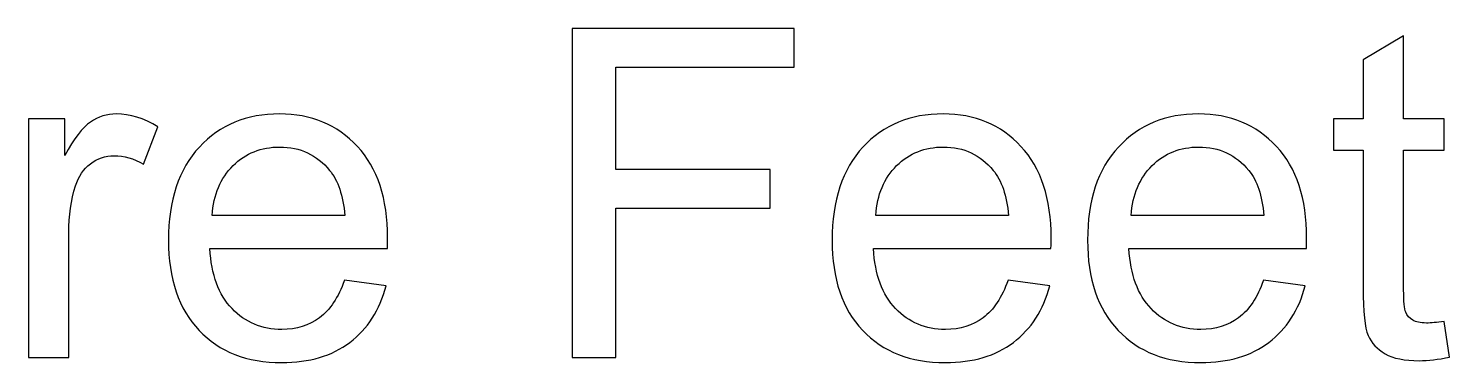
# Model space of a CAD drawing. Header units: centimetres. Extents: x 32 to 238, y -190 to 31.
# Drawn here: x 67.33 to 75.19, y -98.12 to -96.28 of the extents above; entities that cross this region are included whole.
import ezdxf

# ---------------------------------------------------------------- set-up
doc = ezdxf.new("R2010")
doc.units = ezdxf.units.CM
doc.header["$MEASUREMENT"] = 0
doc.layers.add('Layer 1', color=7, linetype='Continuous')

msp = doc.modelspace()

# ---------------------------------------------------------------- linework, layer by layer
at = {"layer": 'Layer 1', "color": 250}
for points, knots in [([(70.34063, -98.09686), (70.34063, -98.09686), (70.34063, -96.27822), (70.34063, -96.27822), (70.34063, -96.27822), (71.56745, -96.27822), (71.56745, -96.27822), (71.56745, -96.27822), (71.56745, -96.49158), (71.56745, -96.49158), (71.56745, -96.49158), (70.58193, -96.49158), (70.58193, -96.49158), (70.58193, -96.49158), (70.58193, -97.058), (70.58193, -97.058), (70.58193, -97.058), (71.43537, -97.058), (71.43537, -97.058), (71.43537, -97.058), (71.43537, -97.27136), (71.43537, -97.27136), (71.43537, -97.27136), (70.58193, -97.27136), (70.58193, -97.27136), (70.58193, -97.27136), (70.58193, -98.09686), (70.58193, -98.09686), (70.58193, -98.09686), (70.34063, -98.09686), (70.34063, -98.09686)], [0, 0, 0, 0, 0.1, 0.1, 0.1, 0.2, 0.2, 0.2, 0.3, 0.3, 0.3, 0.4, 0.4, 0.4, 0.5, 0.5, 0.5, 0.6, 0.6, 0.6, 0.7, 0.7, 0.7, 0.8, 0.8, 0.8, 0.9, 0.9, 0.9, 1, 1, 1, 1]), ([(75.16197, -97.89747), (75.16197, -97.89747), (75.19245, -98.09474), (75.19245, -98.09474), (75.1298, -98.10787), (75.07349, -98.11464), (75.02439, -98.11464), (74.94353, -98.11464), (74.88088, -98.10194), (74.836, -98.07612), (74.79155, -98.05029), (74.76023, -98.01685), (74.74202, -97.97494), (74.72382, -97.93303), (74.71493, -97.84498), (74.71493, -97.71078), (74.71493, -97.71078), (74.71493, -96.95132), (74.71493, -96.95132), (74.71493, -96.95132), (74.54983, -96.95132), (74.54983, -96.95132), (74.54983, -96.95132), (74.54983, -96.7786), (74.54983, -96.7786), (74.54983, -96.7786), (74.71493, -96.7786), (74.71493, -96.7786), (74.71493, -96.7786), (74.71493, -96.45263), (74.71493, -96.45263), (74.71493, -96.45263), (74.93845, -96.31844), (74.93845, -96.31844), (74.93845, -96.31844), (74.93845, -96.7786), (74.93845, -96.7786), (74.93845, -96.7786), (75.16197, -96.7786), (75.16197, -96.7786), (75.16197, -96.7786), (75.16197, -96.95132), (75.16197, -96.95132), (75.16197, -96.95132), (74.93845, -96.95132), (74.93845, -96.95132), (74.93845, -96.95132), (74.93845, -97.72348), (74.93845, -97.72348), (74.93845, -97.7874), (74.94226, -97.82847), (74.9503, -97.84667), (74.95792, -97.86487), (74.97062, -97.87927), (74.9884, -97.89027), (75.00618, -97.90086), (75.03158, -97.90636), (75.0646, -97.90636), (75.08916, -97.90636), (75.12175, -97.9034), (75.16197, -97.89747)], [0, 0, 0, 0, 0.05, 0.05, 0.05, 0.1, 0.1, 0.1, 0.15, 0.15, 0.15, 0.2, 0.2, 0.2, 0.25, 0.25, 0.25, 0.3, 0.3, 0.3, 0.35, 0.35, 0.35, 0.4, 0.4, 0.4, 0.45, 0.45, 0.45, 0.5, 0.5, 0.5, 0.55, 0.55, 0.55, 0.6, 0.6, 0.6, 0.65, 0.65, 0.65, 0.7, 0.7, 0.7, 0.75, 0.75, 0.75, 0.8, 0.8, 0.8, 0.85, 0.85, 0.85, 0.9, 0.9, 0.9, 0.95, 0.95, 0.95, 1, 1, 1, 1]), ([(67.33327, -98.09686), (67.33327, -98.09686), (67.33327, -96.7786), (67.33327, -96.7786), (67.33327, -96.7786), (67.53393, -96.7786), (67.53393, -96.7786), (67.53393, -96.7786), (67.53393, -96.98053), (67.53393, -96.98053), (67.58515, -96.88697), (67.63257, -96.82517), (67.67617, -96.79553), (67.71977, -96.76548), (67.76761, -96.75066), (67.81968, -96.75066), (67.89503, -96.75066), (67.97166, -96.77437), (68.04955, -96.82136), (68.04955, -96.82136), (67.96996, -97.02752), (67.96996, -97.02752), (67.91578, -96.99704), (67.86159, -96.9818), (67.8074, -96.9818), (67.75872, -96.9818), (67.71512, -96.99662), (67.67659, -97.02583), (67.63807, -97.05504), (67.61055, -97.09568), (67.59404, -97.14775), (67.56907, -97.22691), (67.55679, -97.31369), (67.55679, -97.4081), (67.55679, -97.4081), (67.55679, -98.09686), (67.55679, -98.09686), (67.55679, -98.09686), (67.33327, -98.09686), (67.33327, -98.09686)], [0, 0, 0, 0, 0.0769231, 0.0769231, 0.0769231, 0.1538462, 0.1538462, 0.1538462, 0.2307692, 0.2307692, 0.2307692, 0.3076923, 0.3076923, 0.3076923, 0.3846154, 0.3846154, 0.3846154, 0.4615385, 0.4615385, 0.4615385, 0.5384615, 0.5384615, 0.5384615, 0.6153846, 0.6153846, 0.6153846, 0.6923077, 0.6923077, 0.6923077, 0.7692308, 0.7692308, 0.7692308, 0.8461538, 0.8461538, 0.8461538, 0.9230769, 0.9230769, 0.9230769, 1, 1, 1, 1]), ([(69.08079, -97.67014), (69.08079, -97.67014), (69.31193, -97.70062), (69.31193, -97.70062), (69.27595, -97.83482), (69.20864, -97.93938), (69.11042, -98.01346), (69.01221, -98.08755), (68.8869, -98.1248), (68.73408, -98.1248), (68.54189, -98.1248), (68.38949, -98.06553), (68.27688, -97.947), (68.16427, -97.82889), (68.10797, -97.66252), (68.10797, -97.44874), (68.10797, -97.22776), (68.1647, -97.05588), (68.27857, -96.93396), (68.39245, -96.81162), (68.54019, -96.75066), (68.7218, -96.75066), (68.89749, -96.75066), (69.041, -96.81035), (69.15233, -96.93015), (69.26367, -97.04996), (69.31955, -97.21844), (69.31955, -97.43561), (69.31955, -97.44874), (69.31913, -97.46863), (69.31828, -97.49488), (69.31828, -97.49488), (68.33657, -97.49488), (68.33657, -97.49488), (68.34504, -97.63924), (68.38568, -97.75015), (68.45934, -97.82677), (68.53257, -97.9034), (68.62444, -97.94192), (68.73408, -97.94192), (68.81578, -97.94192), (68.88563, -97.92033), (68.94321, -97.87715), (69.0012, -97.83397), (69.04692, -97.76497), (69.08079, -97.67014)], [0, 0, 0, 0, 0.0666667, 0.0666667, 0.0666667, 0.1333333, 0.1333333, 0.1333333, 0.2, 0.2, 0.2, 0.2666667, 0.2666667, 0.2666667, 0.3333333, 0.3333333, 0.3333333, 0.4, 0.4, 0.4, 0.4666667, 0.4666667, 0.4666667, 0.5333333, 0.5333333, 0.5333333, 0.6, 0.6, 0.6, 0.6666667, 0.6666667, 0.6666667, 0.7333333, 0.7333333, 0.7333333, 0.8, 0.8, 0.8, 0.8666667, 0.8666667, 0.8666667, 0.9333333, 0.9333333, 0.9333333, 1, 1, 1, 1]), ([(72.75067, -97.67014), (72.75067, -97.67014), (72.98181, -97.70062), (72.98181, -97.70062), (72.94583, -97.83482), (72.87852, -97.93938), (72.7803, -98.01346), (72.68209, -98.08755), (72.55678, -98.1248), (72.40396, -98.1248), (72.21177, -98.1248), (72.05937, -98.06553), (71.94676, -97.947), (71.83415, -97.82889), (71.77785, -97.66252), (71.77785, -97.44874), (71.77785, -97.22776), (71.83458, -97.05588), (71.94845, -96.93396), (72.06233, -96.81162), (72.21007, -96.75066), (72.39168, -96.75066), (72.56737, -96.75066), (72.71088, -96.81035), (72.82221, -96.93015), (72.93355, -97.04996), (72.98943, -97.21844), (72.98943, -97.43561), (72.98943, -97.44874), (72.98901, -97.46863), (72.98816, -97.49488), (72.98816, -97.49488), (72.00645, -97.49488), (72.00645, -97.49488), (72.01492, -97.63924), (72.05556, -97.75015), (72.12922, -97.82677), (72.20245, -97.9034), (72.29432, -97.94192), (72.40396, -97.94192), (72.48566, -97.94192), (72.55551, -97.92033), (72.61309, -97.87715), (72.67108, -97.83397), (72.7168, -97.76497), (72.75067, -97.67014)], [0, 0, 0, 0, 0.0666667, 0.0666667, 0.0666667, 0.1333333, 0.1333333, 0.1333333, 0.2, 0.2, 0.2, 0.2666667, 0.2666667, 0.2666667, 0.3333333, 0.3333333, 0.3333333, 0.4, 0.4, 0.4, 0.4666667, 0.4666667, 0.4666667, 0.5333333, 0.5333333, 0.5333333, 0.6, 0.6, 0.6, 0.6666667, 0.6666667, 0.6666667, 0.7333333, 0.7333333, 0.7333333, 0.8, 0.8, 0.8, 0.8666667, 0.8666667, 0.8666667, 0.9333333, 0.9333333, 0.9333333, 1, 1, 1, 1]), ([(74.16333, -97.67014), (74.16333, -97.67014), (74.39447, -97.70062), (74.39447, -97.70062), (74.35849, -97.83482), (74.29118, -97.93938), (74.19296, -98.01346), (74.09475, -98.08755), (73.96944, -98.1248), (73.81662, -98.1248), (73.62443, -98.1248), (73.47203, -98.06553), (73.35942, -97.947), (73.24681, -97.82889), (73.19051, -97.66252), (73.19051, -97.44874), (73.19051, -97.22776), (73.24724, -97.05588), (73.36111, -96.93396), (73.47499, -96.81162), (73.62273, -96.75066), (73.80434, -96.75066), (73.98003, -96.75066), (74.12354, -96.81035), (74.23487, -96.93015), (74.34621, -97.04996), (74.40209, -97.21844), (74.40209, -97.43561), (74.40209, -97.44874), (74.40167, -97.46863), (74.40082, -97.49488), (74.40082, -97.49488), (73.41911, -97.49488), (73.41911, -97.49488), (73.42758, -97.63924), (73.46822, -97.75015), (73.54188, -97.82677), (73.61511, -97.9034), (73.70698, -97.94192), (73.81662, -97.94192), (73.89832, -97.94192), (73.96817, -97.92033), (74.02575, -97.87715), (74.08374, -97.83397), (74.12946, -97.76497), (74.16333, -97.67014)], [0, 0, 0, 0, 0.0666667, 0.0666667, 0.0666667, 0.1333333, 0.1333333, 0.1333333, 0.2, 0.2, 0.2, 0.2666667, 0.2666667, 0.2666667, 0.3333333, 0.3333333, 0.3333333, 0.4, 0.4, 0.4, 0.4666667, 0.4666667, 0.4666667, 0.5333333, 0.5333333, 0.5333333, 0.6, 0.6, 0.6, 0.6666667, 0.6666667, 0.6666667, 0.7333333, 0.7333333, 0.7333333, 0.8, 0.8, 0.8, 0.8666667, 0.8666667, 0.8666667, 0.9333333, 0.9333333, 0.9333333, 1, 1, 1, 1]), ([(68.34927, -97.312), (68.34927, -97.312), (69.08333, -97.312), (69.08333, -97.312), (69.07359, -97.20109), (69.04523, -97.11811), (68.99909, -97.06266), (68.92839, -96.97672), (68.8361, -96.93354), (68.72307, -96.93354), (68.62063, -96.93354), (68.53469, -96.96783), (68.46484, -97.03641), (68.39541, -97.10499), (68.35689, -97.19685), (68.34927, -97.312)], [0, 0, 0, 0, 0.2, 0.2, 0.2, 0.4, 0.4, 0.4, 0.6, 0.6, 0.6, 0.8, 0.8, 0.8, 1, 1, 1, 1]), ([(72.01915, -97.312), (72.01915, -97.312), (72.75321, -97.312), (72.75321, -97.312), (72.74347, -97.20109), (72.71511, -97.11811), (72.66897, -97.06266), (72.59827, -96.97672), (72.50598, -96.93354), (72.39295, -96.93354), (72.29051, -96.93354), (72.20457, -96.96783), (72.13472, -97.03641), (72.06529, -97.10499), (72.02677, -97.19685), (72.01915, -97.312)], [0, 0, 0, 0, 0.2, 0.2, 0.2, 0.4, 0.4, 0.4, 0.6, 0.6, 0.6, 0.8, 0.8, 0.8, 1, 1, 1, 1]), ([(73.43181, -97.312), (73.43181, -97.312), (74.16587, -97.312), (74.16587, -97.312), (74.15613, -97.20109), (74.12777, -97.11811), (74.08163, -97.06266), (74.01093, -96.97672), (73.91864, -96.93354), (73.80561, -96.93354), (73.70317, -96.93354), (73.61723, -96.96783), (73.54738, -97.03641), (73.47795, -97.10499), (73.43943, -97.19685), (73.43181, -97.312)], [0, 0, 0, 0, 0.2, 0.2, 0.2, 0.4, 0.4, 0.4, 0.6, 0.6, 0.6, 0.8, 0.8, 0.8, 1, 1, 1, 1])]:
    msp.add_open_spline(points, degree=3, knots=knots, dxfattribs=at)

doc.saveas('drawing.dxf')
